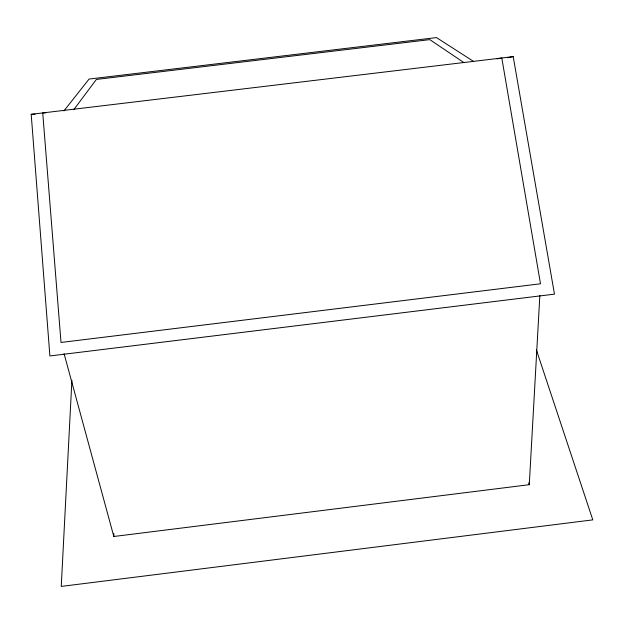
<?xml version="1.0" encoding="UTF-8"?>
<svg xmlns="http://www.w3.org/2000/svg" width="624" height="624" viewBox="0 0 624 624"><rect width="100%" height="100%" fill="white"/><g stroke="black" fill="none" stroke-linecap="round" stroke-linejoin="round"><path stroke-width="0.94" d="M539.854 295.433L529.277 484.692L113.825 536.492L113.872 533.575M71.908 380.227L61.246 586.412L592.8 519.87L536.383 349.916M73.772 109.691L96.361 79.435L429.796 39.624L463.882 62.587M63.905 110.932L89.076 79.061L436.472 37.588L473.655 61.472M497.102 58.898L501.797 57.985L540.509 283.787L61.012 342.459L42.736 112.928L45.575 112.843M507.476 57.712L513.209 56.62L554.479 294.146L49.889 355.961L31.2 114.309L513.209 56.62M31.2 114.309L35.061 114.176M528.731 482.828L529.277 484.692M64.077 353.714L113.825 536.492"/></g></svg>
